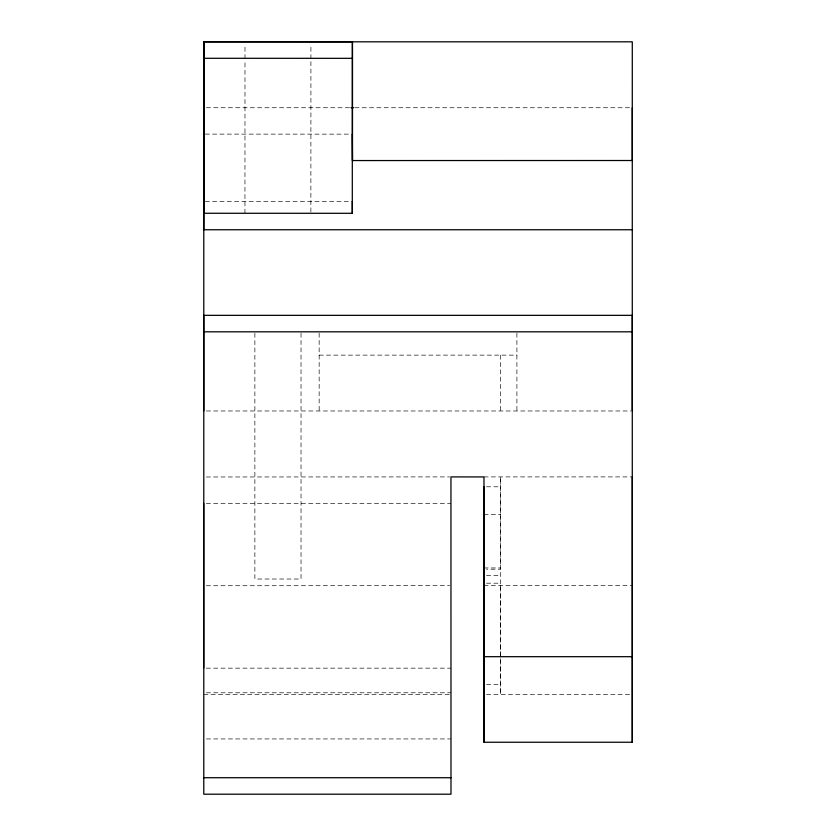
<?xml version="1.0" encoding="UTF-8"?>
<svg xmlns="http://www.w3.org/2000/svg" width="836" height="836" viewBox="0 0 836 836"><rect width="100%" height="100%" fill="white"/><g stroke="black" fill="none" stroke-linecap="round" stroke-linejoin="round"><path stroke-width="0.63" stroke-dasharray="4.18 3.13" d="M244.948 213.274L244.99 60.004M244.99 58.698L245 44.412M310.877 211.999L310.919 60.014M310.919 58.719L310.919 44.433M500.44 585.67L500.44 694.444L500.44 476.907L500.44 569.191L486.489 569.191M206.398 107.739L349.657 107.739M354.872 107.739L630.981 107.739M205.28 134.105L351.005 134.147M205.28 201.612L352.301 201.654M319.153 355.122L516.909 355.122M206.387 410.978L630.981 410.978M206.314 476.98L449.601 476.907M483.96 476.907L632.277 476.907M486.489 486.792L500.44 486.792M206.314 503.345L450.897 503.345M483.96 514.662L500.44 514.662M483.96 567.947L500.44 567.947M486.489 575.356L500.44 575.356M486.489 583.194L500.44 583.194M206.314 585.743L449.601 585.67M483.96 585.67L632.277 585.67M206.314 668.152L450.897 668.152M486.489 684.559L500.44 684.559M206.387 692.793L450.991 692.793M203.785 694.444L449.695 694.444M486.489 694.444L632.277 694.444M206.387 738.94L450.991 738.94M516.909 333.115L516.909 410.978M500.419 355.122L500.419 410.978M319.153 333.115L319.153 410.978M301.023 333.125L301.023 579.024L254.875 579.024L254.875 333.125"/><path stroke-width="1.25" d="M203.785 410.978L203.785 315.339L632.277 315.339L632.277 410.978M203.796 41.821L632.288 41.821L632.277 160.512L352.489 160.554L352.499 41.863L203.796 41.821L203.785 794.2L450.991 794.2L450.949 476.907L483.981 476.938L483.96 742.243L632.277 742.243L632.277 107.739M352.311 41.852L352.301 213.305L203.984 213.264L203.994 41.81M632.277 742.243L632.277 476.907M203.984 134.105L203.785 229.754L632.277 229.754M203.984 58.29L352.311 58.332M350.963 107.739L353.565 107.739M203.785 331.819L632.277 331.819M483.96 656.688L632.277 656.688M203.785 777.72L450.98 777.72M352.301 134.147L352.489 160.554M483.96 486.792L483.96 742.243M352.301 201.654L352.301 213.305M203.984 201.612L203.984 213.264M203.712 503.345L203.712 668.152"/></g></svg>
